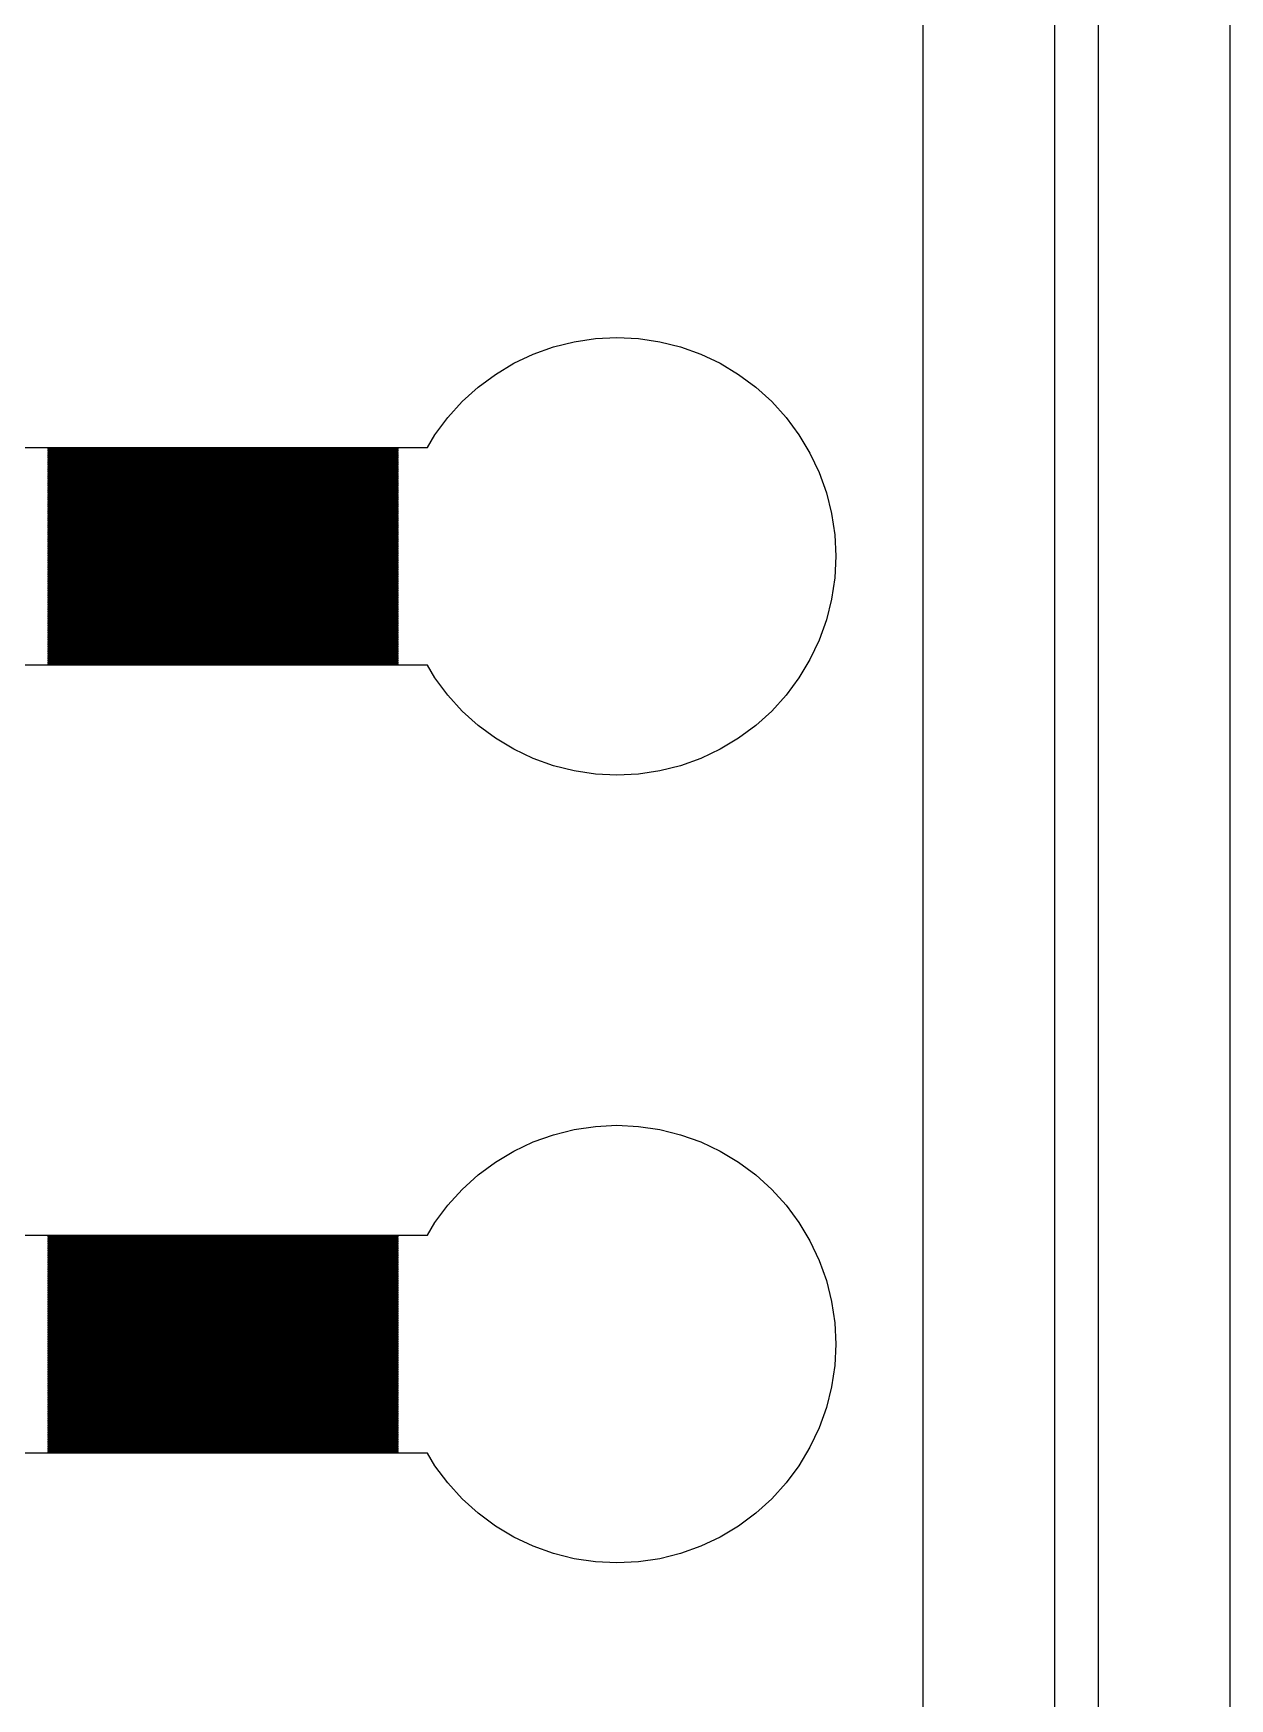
# Model space of a CAD drawing. Extents: x -16 to 132, y -40 to 113.
# Drawn here: x 99.02 to 113, y 37.27 to 56.73 of the extents above; entities that cross this region are included whole.
import ezdxf

# ---------------------------------------------------------------- set-up
doc = ezdxf.new("R2010")
doc.units = 0

msp = doc.modelspace()

# ---------------------------------------------------------------- linework, layer by layer
for p, q in [((112.997, 76.1837), (112.997, -2.55649)), ((111.463, -1.0226), (111.463, 74.6498)), ((110.952, 74.1385), (110.952, -0.51129)), ((109.418, 1.0226), (109.418, 72.6046)), ((105.097, 53.0651), (105.34, 53.1261)), ((105.34, 53.1261), (105.589, 53.1629)), ((105.589, 53.1629), (105.839, 53.1752)), ((105.839, 53.1752), (106.09, 53.1629)), ((106.09, 53.1629), (106.338, 53.1261)), ((106.338, 53.1261), (106.581, 53.0651)), ((104.634, 52.8733), (104.861, 52.9806)), ((104.861, 52.9806), (105.097, 53.0651)), ((106.581, 53.0651), (106.817, 52.9806)), ((106.817, 52.9806), (107.044, 52.8733)), ((104.217, 52.5949), (104.419, 52.7443)), ((104.419, 52.7443), (104.634, 52.8733)), ((107.044, 52.8733), (107.259, 52.7443)), ((107.259, 52.7443), (107.461, 52.5949)), ((104.031, 52.4264), (104.217, 52.5949)), ((107.461, 52.5949), (107.647, 52.4264)), ((103.863, 52.2405), (104.031, 52.4264)), ((107.647, 52.4264), (107.815, 52.2405)), ((103.713, 52.039), (103.863, 52.2405)), ((107.815, 52.2405), (107.965, 52.039)), ((103.625, 51.8918), (103.713, 52.039)), ((107.965, 52.039), (108.094, 51.8238)), ((98.8495, 51.8918), (103.625, 51.8918)), ((103.283, 51.8816), (99.1922, 51.8816)), ((99.1922, 51.8816), (99.1922, 51.8714)), ((99.1922, 51.8714), (103.283, 51.8714)), ((103.283, 51.8611), (99.1922, 51.8611)), ((99.1922, 51.8611), (99.1922, 51.8509)), ((99.1922, 51.8509), (103.283, 51.8509)), ((103.283, 51.8407), (99.1922, 51.8407)), ((99.1922, 51.8407), (99.1922, 51.8305)), ((99.1922, 51.8305), (103.283, 51.8305)), ((103.283, 51.8202), (99.1922, 51.8202)), ((99.1922, 51.8202), (99.1922, 51.81)), ((99.1922, 51.81), (103.283, 51.81)), ((103.283, 51.7998), (99.1922, 51.7998)), ((99.1922, 51.7998), (99.1922, 51.7896)), ((99.1922, 51.7896), (103.283, 51.7896)), ((103.283, 51.7793), (99.1922, 51.7793)), ((99.1922, 51.7793), (99.1922, 51.7691)), ((99.1922, 51.7691), (103.283, 51.7691)), ((103.283, 51.7589), (99.1922, 51.7589)), ((99.1922, 51.7589), (99.1922, 51.7487)), ((103.283, 51.8714), (103.283, 51.8816)), ((103.283, 51.8509), (103.283, 51.8611)), ((103.283, 51.8305), (103.283, 51.8407)), ((103.283, 51.81), (103.283, 51.8202)), ((103.283, 51.7896), (103.283, 51.7998)), ((103.283, 51.7691), (103.283, 51.7793)), ((103.283, 51.7487), (103.283, 51.7589)), ((108.094, 51.8238), (108.201, 51.597)), ((99.1922, 51.7487), (103.283, 51.7487)), ((103.283, 51.7384), (99.1922, 51.7384)), ((99.1922, 51.7384), (99.1922, 51.7282)), ((99.1922, 51.7282), (103.283, 51.7282)), ((103.283, 51.718), (99.1922, 51.718)), ((99.1922, 51.718), (99.1922, 51.7077)), ((99.1922, 51.7077), (103.283, 51.7077)), ((103.283, 51.6975), (99.1922, 51.6975)), ((99.1922, 51.6975), (99.1922, 51.6873)), ((99.1922, 51.6873), (103.283, 51.6873)), ((103.283, 51.6771), (99.1922, 51.6771)), ((99.1922, 51.6771), (99.1922, 51.6669)), ((99.1922, 51.6669), (103.283, 51.6669)), ((103.283, 51.6566), (99.1922, 51.6566)), ((99.1922, 51.6566), (99.1922, 51.6464)), ((99.1922, 51.6464), (103.283, 51.6464)), ((103.283, 51.6362), (99.1922, 51.6362)), ((99.1922, 51.6362), (99.1922, 51.6259)), ((99.1922, 51.6259), (103.283, 51.6259)), ((103.283, 51.6157), (99.1922, 51.6157)), ((99.1922, 51.6157), (99.1922, 51.6055)), ((99.1922, 51.6055), (103.283, 51.6055)), ((103.283, 51.5953), (99.1922, 51.5953)), ((99.1922, 51.5953), (99.1922, 51.585)), ((99.1922, 51.585), (103.283, 51.585)), ((103.283, 51.5748), (99.1922, 51.5748)), ((99.1922, 51.5748), (99.1922, 51.5646)), ((99.1922, 51.5646), (103.283, 51.5646)), ((103.283, 51.7282), (103.283, 51.7384)), ((103.283, 51.7077), (103.283, 51.718)), ((103.283, 51.6873), (103.283, 51.6975)), ((103.283, 51.6669), (103.283, 51.6771)), ((103.283, 51.6464), (103.283, 51.6566)), ((103.283, 51.6259), (103.283, 51.6362)), ((103.283, 51.6055), (103.283, 51.6157)), ((103.283, 51.585), (103.283, 51.5953)), ((103.283, 51.5646), (103.283, 51.5748)), ((108.201, 51.597), (108.286, 51.3608)), ((103.283, 51.5544), (99.1922, 51.5544)), ((99.1922, 51.5544), (99.1922, 51.5441)), ((99.1922, 51.5441), (103.283, 51.5441)), ((103.283, 51.5339), (99.1922, 51.5339)), ((99.1922, 51.5339), (99.1922, 51.5237)), ((99.1922, 51.5237), (103.283, 51.5237)), ((103.283, 51.5135), (99.1922, 51.5135)), ((99.1922, 51.5135), (99.1922, 51.5032)), ((99.1922, 51.5032), (103.283, 51.5032)), ((103.283, 51.493), (99.1922, 51.493)), ((99.1922, 51.493), (99.1922, 51.4828)), ((99.1922, 51.4828), (103.283, 51.4828)), ((103.283, 51.4725), (99.1922, 51.4725)), ((99.1922, 51.4725), (99.1922, 51.4623)), ((99.1922, 51.4623), (103.283, 51.4623)), ((103.283, 51.4521), (99.1922, 51.4521)), ((99.1922, 51.4521), (99.1922, 51.4419)), ((99.1922, 51.4419), (103.283, 51.4419)), ((103.283, 51.4317), (99.1922, 51.4317)), ((99.1922, 51.4317), (99.1922, 51.4214)), ((99.1922, 51.4214), (103.283, 51.4214)), ((103.283, 51.4112), (99.1922, 51.4112)), ((99.1922, 51.4112), (99.1922, 51.401)), ((99.1922, 51.401), (103.283, 51.401)), ((103.283, 51.3907), (99.1922, 51.3907)), ((99.1922, 51.3907), (99.1922, 51.3805)), ((99.1922, 51.3805), (103.283, 51.3805)), ((103.283, 51.3703), (99.1922, 51.3703)), ((99.1922, 51.3703), (99.1922, 51.3601)), ((103.283, 51.5441), (103.283, 51.5544)), ((103.283, 51.5237), (103.283, 51.5339)), ((103.283, 51.5032), (103.283, 51.5135)), ((103.283, 51.4828), (103.283, 51.493)), ((103.283, 51.4623), (103.283, 51.4725)), ((103.283, 51.4419), (103.283, 51.4521)), ((103.283, 51.4214), (103.283, 51.4317)), ((103.283, 51.401), (103.283, 51.4112)), ((103.283, 51.3805), (103.283, 51.3907)), ((103.283, 51.3601), (103.283, 51.3703)), ((99.1922, 51.3601), (103.283, 51.3601)), ((103.283, 51.3499), (99.1922, 51.3499)), ((99.1922, 51.3499), (99.1922, 51.3396)), ((99.1922, 51.3396), (103.283, 51.3396)), ((103.283, 51.3294), (99.1922, 51.3294)), ((99.1922, 51.3294), (99.1922, 51.3192)), ((99.1922, 51.3192), (103.283, 51.3192)), ((103.283, 51.3089), (99.1922, 51.3089)), ((99.1922, 51.3089), (99.1922, 51.2987)), ((99.1922, 51.2987), (103.283, 51.2987)), ((103.283, 51.2885), (99.1922, 51.2885)), ((99.1922, 51.2885), (99.1922, 51.2783)), ((99.1922, 51.2783), (103.283, 51.2783)), ((103.283, 51.268), (99.1922, 51.268)), ((99.1922, 51.268), (99.1922, 51.2578)), ((99.1922, 51.2578), (103.283, 51.2578)), ((103.283, 51.2476), (99.1922, 51.2476)), ((99.1922, 51.2476), (99.1922, 51.2374)), ((99.1922, 51.2374), (103.283, 51.2374)), ((103.283, 51.2271), (99.1922, 51.2271)), ((99.1922, 51.2271), (99.1922, 51.2169)), ((99.1922, 51.2169), (103.283, 51.2169)), ((103.283, 51.2067), (99.1922, 51.2067)), ((99.1922, 51.2067), (99.1922, 51.1964)), ((99.1922, 51.1964), (103.283, 51.1964)), ((103.283, 51.1862), (99.1922, 51.1862)), ((99.1922, 51.1862), (99.1922, 51.176)), ((99.1922, 51.176), (103.283, 51.176)), ((103.283, 51.3396), (103.283, 51.3499)), ((103.283, 51.3192), (103.283, 51.3294)), ((103.283, 51.2987), (103.283, 51.3089)), ((103.283, 51.2783), (103.283, 51.2885)), ((103.283, 51.2578), (103.283, 51.268)), ((103.283, 51.2374), (103.283, 51.2476)), ((103.283, 51.2169), (103.283, 51.2271)), ((103.283, 51.1964), (103.283, 51.2067)), ((103.283, 51.176), (103.283, 51.1862)), ((108.286, 51.3608), (108.346, 51.1174)), ((103.283, 51.1658), (99.1922, 51.1658)), ((99.1922, 51.1658), (99.1922, 51.1555)), ((99.1922, 51.1555), (103.283, 51.1555)), ((103.283, 51.1453), (99.1922, 51.1453)), ((99.1922, 51.1453), (99.1922, 51.1351)), ((99.1922, 51.1351), (103.283, 51.1351)), ((103.283, 51.1249), (99.1922, 51.1249)), ((99.1922, 51.1249), (99.1922, 51.1146)), ((99.1922, 51.1146), (103.283, 51.1146)), ((103.283, 51.1044), (99.1922, 51.1044)), ((99.1922, 51.1044), (99.1922, 51.0942)), ((99.1922, 51.0942), (103.283, 51.0942)), ((103.283, 51.084), (99.1922, 51.084)), ((99.1922, 51.084), (99.1922, 51.0737)), ((99.1922, 51.0737), (103.283, 51.0737)), ((103.283, 51.0635), (99.1922, 51.0635)), ((99.1922, 51.0635), (99.1922, 51.0533)), ((99.1922, 51.0533), (103.283, 51.0533)), ((103.283, 51.0431), (99.1922, 51.0431)), ((99.1922, 51.0431), (99.1922, 51.0328)), ((99.1922, 51.0328), (103.283, 51.0328)), ((103.283, 51.0226), (99.1922, 51.0226)), ((99.1922, 51.0226), (99.1922, 51.0124)), ((99.1922, 51.0124), (103.283, 51.0124)), ((103.283, 51.0022), (99.1922, 51.0022)), ((99.1922, 51.0022), (99.1922, 50.9919)), ((99.1922, 50.9919), (103.283, 50.9919)), ((103.283, 50.9817), (99.1922, 50.9817)), ((99.1922, 50.9817), (99.1922, 50.9715)), ((103.283, 51.1555), (103.283, 51.1658)), ((103.283, 51.1351), (103.283, 51.1453)), ((103.283, 51.1146), (103.283, 51.1249)), ((103.283, 51.0942), (103.283, 51.1044)), ((103.283, 51.0737), (103.283, 51.084)), ((103.283, 51.0533), (103.283, 51.0635)), ((103.283, 51.0328), (103.283, 51.0431)), ((103.283, 51.0124), (103.283, 51.0226)), ((103.283, 50.9919), (103.283, 51.0022)), ((103.283, 50.9715), (103.283, 50.9817)), ((108.346, 51.1174), (108.383, 50.8693)), ((99.1922, 50.9715), (103.283, 50.9715)), ((103.283, 50.9613), (99.1922, 50.9613)), ((99.1922, 50.9613), (99.1922, 50.951)), ((99.1922, 50.951), (103.283, 50.951)), ((103.283, 50.9408), (99.1922, 50.9408)), ((99.1922, 50.9408), (99.1922, 50.9306)), ((99.1922, 50.9306), (103.283, 50.9306)), ((103.283, 50.9204), (99.1922, 50.9204)), ((99.1922, 50.9204), (99.1922, 50.9101)), ((99.1922, 50.9101), (103.283, 50.9101)), ((103.283, 50.8999), (99.1922, 50.8999)), ((99.1922, 50.8999), (99.1922, 50.8897)), ((99.1922, 50.8897), (103.283, 50.8897)), ((103.283, 50.8794), (99.1922, 50.8794)), ((99.1922, 50.8794), (99.1922, 50.8692)), ((99.1922, 50.8692), (103.283, 50.8692)), ((103.283, 50.859), (99.1922, 50.859)), ((99.1922, 50.859), (99.1922, 50.8488)), ((99.1922, 50.8488), (103.283, 50.8488)), ((103.283, 50.8385), (99.1922, 50.8385)), ((99.1922, 50.8385), (99.1922, 50.8283)), ((99.1922, 50.8283), (103.283, 50.8283)), ((103.283, 50.8181), (99.1922, 50.8181)), ((99.1922, 50.8181), (99.1922, 50.8079)), ((99.1922, 50.8079), (103.283, 50.8079)), ((103.283, 50.7976), (99.1922, 50.7976)), ((99.1922, 50.7976), (99.1922, 50.7874)), ((99.1922, 50.7874), (103.283, 50.7874)), ((103.283, 50.951), (103.283, 50.9613)), ((103.283, 50.9306), (103.283, 50.9408)), ((103.283, 50.9101), (103.283, 50.9204)), ((103.283, 50.8897), (103.283, 50.8999)), ((103.283, 50.8692), (103.283, 50.8794)), ((103.283, 50.8488), (103.283, 50.859)), ((103.283, 50.8283), (103.283, 50.8385)), ((103.283, 50.8079), (103.283, 50.8181)), ((103.283, 50.7874), (103.283, 50.7976)), ((108.383, 50.8693), (108.396, 50.6187)), ((103.283, 50.7772), (99.1922, 50.7772)), ((99.1922, 50.7772), (99.1922, 50.767)), ((99.1922, 50.767), (103.283, 50.767)), ((103.283, 50.7567), (99.1922, 50.7567)), ((99.1922, 50.7567), (99.1922, 50.7465)), ((99.1922, 50.7465), (103.283, 50.7465)), ((103.283, 50.7363), (99.1922, 50.7363)), ((99.1922, 50.7363), (99.1922, 50.7261)), ((99.1922, 50.7261), (103.283, 50.7261)), ((103.283, 50.7158), (99.1922, 50.7158)), ((99.1922, 50.7158), (99.1922, 50.7056)), ((99.1922, 50.7056), (103.283, 50.7056)), ((103.283, 50.6954), (99.1922, 50.6954)), ((99.1922, 50.6954), (99.1922, 50.6852)), ((99.1922, 50.6852), (103.283, 50.6852)), ((103.283, 50.6749), (99.1922, 50.6749)), ((99.1922, 50.6749), (99.1922, 50.6647)), ((99.1922, 50.6647), (103.283, 50.6647)), ((103.283, 50.6545), (99.1922, 50.6545)), ((99.1922, 50.6545), (99.1922, 50.6443)), ((99.1922, 50.6443), (103.283, 50.6443)), ((103.283, 50.634), (99.1922, 50.634)), ((99.1922, 50.634), (99.1922, 50.6238)), ((99.1922, 50.6238), (103.283, 50.6238)), ((103.283, 50.6136), (99.1922, 50.6136)), ((99.1922, 50.6136), (99.1922, 50.6033)), ((99.1922, 50.6033), (103.283, 50.6033)), ((103.283, 50.5931), (99.1922, 50.5931)), ((99.1922, 50.5931), (99.1922, 50.5829)), ((103.283, 50.767), (103.283, 50.7772)), ((103.283, 50.7465), (103.283, 50.7567)), ((103.283, 50.7261), (103.283, 50.7363)), ((103.283, 50.7056), (103.283, 50.7158)), ((103.283, 50.6852), (103.283, 50.6954)), ((103.283, 50.6647), (103.283, 50.6749)), ((103.283, 50.6443), (103.283, 50.6545)), ((103.283, 50.6238), (103.283, 50.634)), ((103.283, 50.6033), (103.283, 50.6136)), ((103.283, 50.5829), (103.283, 50.5931)), ((108.396, 50.6187), (108.383, 50.3681)), ((99.1922, 50.5829), (103.283, 50.5829)), ((103.283, 50.5727), (99.1922, 50.5727)), ((99.1922, 50.5727), (99.1922, 50.5625)), ((99.1922, 50.5625), (103.283, 50.5625)), ((103.283, 50.5522), (99.1922, 50.5522)), ((99.1922, 50.5522), (99.1922, 50.542)), ((99.1922, 50.542), (103.283, 50.542)), ((103.283, 50.5318), (99.1922, 50.5318)), ((99.1922, 50.5318), (99.1922, 50.5216)), ((99.1922, 50.5216), (103.283, 50.5216)), ((103.283, 50.5113), (99.1922, 50.5113)), ((99.1922, 50.5113), (99.1922, 50.5011)), ((99.1922, 50.5011), (103.283, 50.5011)), ((103.283, 50.4909), (99.1922, 50.4909)), ((99.1922, 50.4909), (99.1922, 50.4807)), ((99.1922, 50.4807), (103.283, 50.4807)), ((103.283, 50.4704), (99.1922, 50.4704)), ((99.1922, 50.4704), (99.1922, 50.4602)), ((99.1922, 50.4602), (103.283, 50.4602)), ((103.283, 50.45), (99.1922, 50.45)), ((99.1922, 50.45), (99.1922, 50.4397)), ((99.1922, 50.4397), (103.283, 50.4397)), ((103.283, 50.4295), (99.1922, 50.4295)), ((99.1922, 50.4295), (99.1922, 50.4193)), ((99.1922, 50.4193), (103.283, 50.4193)), ((103.283, 50.4091), (99.1922, 50.4091)), ((99.1922, 50.4091), (99.1922, 50.3988)), ((99.1922, 50.3988), (103.283, 50.3988)), ((103.283, 50.5625), (103.283, 50.5727)), ((103.283, 50.542), (103.283, 50.5522)), ((103.283, 50.5216), (103.283, 50.5318)), ((103.283, 50.5011), (103.283, 50.5113)), ((103.283, 50.4807), (103.283, 50.4909)), ((103.283, 50.4602), (103.283, 50.4704)), ((103.283, 50.4397), (103.283, 50.45)), ((103.283, 50.4193), (103.283, 50.4295)), ((103.283, 50.3988), (103.283, 50.4091)), ((103.283, 50.3886), (99.1922, 50.3886)), ((99.1922, 50.3886), (99.1922, 50.3784)), ((99.1922, 50.3784), (103.283, 50.3784)), ((103.283, 50.3682), (99.1922, 50.3682)), ((99.1922, 50.3682), (99.1922, 50.3579)), ((99.1922, 50.3579), (103.283, 50.3579)), ((103.283, 50.3477), (99.1922, 50.3477)), ((99.1922, 50.3477), (99.1922, 50.3375)), ((99.1922, 50.3375), (103.283, 50.3375)), ((103.283, 50.3273), (99.1922, 50.3273)), ((99.1922, 50.3273), (99.1922, 50.317)), ((99.1922, 50.317), (103.283, 50.317)), ((103.283, 50.3068), (99.1922, 50.3068)), ((99.1922, 50.3068), (99.1922, 50.2966)), ((99.1922, 50.2966), (103.283, 50.2966)), ((103.283, 50.2863), (99.1922, 50.2863)), ((99.1922, 50.2863), (99.1922, 50.2761)), ((99.1922, 50.2761), (103.283, 50.2761)), ((103.283, 50.2659), (99.1922, 50.2659)), ((99.1922, 50.2659), (99.1922, 50.2557)), ((99.1922, 50.2557), (103.283, 50.2557)), ((103.283, 50.2455), (99.1922, 50.2455)), ((99.1922, 50.2455), (99.1922, 50.2352)), ((99.1922, 50.2352), (103.283, 50.2352)), ((103.283, 50.225), (99.1922, 50.225)), ((99.1922, 50.225), (99.1922, 50.2148)), ((99.1922, 50.2148), (103.283, 50.2148)), ((103.283, 50.2045), (99.1922, 50.2045)), ((99.1922, 50.2045), (99.1922, 50.1943)), ((103.283, 50.3784), (103.283, 50.3886)), ((103.283, 50.3579), (103.283, 50.3682)), ((103.283, 50.3375), (103.283, 50.3477)), ((103.283, 50.317), (103.283, 50.3273)), ((103.283, 50.2966), (103.283, 50.3068)), ((103.283, 50.2761), (103.283, 50.2863)), ((103.283, 50.2557), (103.283, 50.2659)), ((103.283, 50.2352), (103.283, 50.2455)), ((103.283, 50.2148), (103.283, 50.225)), ((103.283, 50.1943), (103.283, 50.2045)), ((108.383, 50.3681), (108.346, 50.1199)), ((99.1922, 50.1943), (103.283, 50.1943)), ((103.283, 50.1841), (99.1922, 50.1841)), ((99.1922, 50.1841), (99.1922, 50.1739)), ((99.1922, 50.1739), (103.283, 50.1739)), ((103.283, 50.1637), (99.1922, 50.1637)), ((99.1922, 50.1637), (99.1922, 50.1534)), ((99.1922, 50.1534), (103.283, 50.1534)), ((103.283, 50.1432), (99.1922, 50.1432)), ((99.1922, 50.1432), (99.1922, 50.133)), ((99.1922, 50.133), (103.283, 50.133)), ((103.283, 50.1227), (99.1922, 50.1227)), ((99.1922, 50.1227), (99.1922, 50.1125)), ((99.1922, 50.1125), (103.283, 50.1125)), ((103.283, 50.1023), (99.1922, 50.1023)), ((99.1922, 50.1023), (99.1922, 50.0921)), ((99.1922, 50.0921), (103.283, 50.0921)), ((103.283, 50.0818), (99.1922, 50.0818)), ((99.1922, 50.0818), (99.1922, 50.0716)), ((99.1922, 50.0716), (103.283, 50.0716)), ((103.283, 50.0614), (99.1922, 50.0614)), ((99.1922, 50.0614), (99.1922, 50.0512)), ((99.1922, 50.0512), (103.283, 50.0512)), ((103.283, 50.0409), (99.1922, 50.0409)), ((99.1922, 50.0409), (99.1922, 50.0307)), ((99.1922, 50.0307), (103.283, 50.0307)), ((103.283, 50.0205), (99.1922, 50.0205)), ((99.1922, 50.0205), (99.1922, 50.0103)), ((99.1922, 50.0103), (103.283, 50.0103)), ((103.283, 50), (99.1922, 50)), ((99.1922, 50), (99.1922, 49.9898)), ((103.283, 50.1739), (103.283, 50.1841)), ((103.283, 50.1534), (103.283, 50.1637)), ((103.283, 50.133), (103.283, 50.1432)), ((103.283, 50.1125), (103.283, 50.1227)), ((103.283, 50.0921), (103.283, 50.1023)), ((103.283, 50.0716), (103.283, 50.0818)), ((103.283, 50.0512), (103.283, 50.0614)), ((103.283, 50.0307), (103.283, 50.0409)), ((103.283, 50.0103), (103.283, 50.0205)), ((103.283, 49.9898), (103.283, 50)), ((108.346, 50.1199), (108.286, 49.8766)), ((99.1922, 49.9898), (103.283, 49.9898)), ((103.283, 49.9796), (99.1922, 49.9796)), ((99.1922, 49.9796), (99.1922, 49.9693)), ((99.1922, 49.9693), (103.283, 49.9693)), ((103.283, 49.9591), (99.1922, 49.9591)), ((99.1922, 49.9591), (99.1922, 49.9489)), ((99.1922, 49.9489), (103.283, 49.9489)), ((103.283, 49.9387), (99.1922, 49.9387)), ((99.1922, 49.9387), (99.1922, 49.9285)), ((99.1922, 49.9285), (103.283, 49.9285)), ((103.283, 49.9182), (99.1922, 49.9182)), ((99.1922, 49.9182), (99.1922, 49.908)), ((99.1922, 49.908), (103.283, 49.908)), ((103.283, 49.8978), (99.1922, 49.8978)), ((99.1922, 49.8978), (99.1922, 49.8875)), ((99.1922, 49.8875), (103.283, 49.8875)), ((103.283, 49.8773), (99.1922, 49.8773)), ((99.1922, 49.8773), (99.1922, 49.8671)), ((99.1922, 49.8671), (103.283, 49.8671)), ((103.283, 49.8569), (99.1922, 49.8569)), ((99.1922, 49.8569), (99.1922, 49.8466)), ((99.1922, 49.8466), (103.283, 49.8466)), ((103.283, 49.8364), (99.1922, 49.8364)), ((99.1922, 49.8364), (99.1922, 49.8262)), ((99.1922, 49.8262), (103.283, 49.8262)), ((103.283, 49.816), (99.1922, 49.816)), ((99.1922, 49.816), (99.1922, 49.8057)), ((99.1922, 49.8057), (103.283, 49.8057)), ((103.283, 49.9693), (103.283, 49.9796)), ((103.283, 49.9489), (103.283, 49.9591)), ((103.283, 49.9285), (103.283, 49.9387)), ((103.283, 49.908), (103.283, 49.9182)), ((103.283, 49.8875), (103.283, 49.8978)), ((103.283, 49.8671), (103.283, 49.8773)), ((103.283, 49.8466), (103.283, 49.8569)), ((103.283, 49.8262), (103.283, 49.8364)), ((103.283, 49.8057), (103.283, 49.816)), ((108.286, 49.8766), (108.201, 49.6404)), ((103.283, 49.7955), (99.1922, 49.7955)), ((99.1922, 49.7955), (99.1922, 49.7853)), ((99.1922, 49.7853), (103.283, 49.7853)), ((103.283, 49.7751), (99.1922, 49.7751)), ((99.1922, 49.7751), (99.1922, 49.7648)), ((99.1922, 49.7648), (103.283, 49.7648)), ((103.283, 49.7546), (99.1922, 49.7546)), ((99.1922, 49.7546), (99.1922, 49.7444)), ((99.1922, 49.7444), (103.283, 49.7444)), ((103.283, 49.7341), (99.1922, 49.7341)), ((99.1922, 49.7341), (99.1922, 49.7239)), ((99.1922, 49.7239), (103.283, 49.7239)), ((103.283, 49.7137), (99.1922, 49.7137)), ((99.1922, 49.7137), (99.1922, 49.7035)), ((99.1922, 49.7035), (103.283, 49.7035)), ((103.283, 49.6932), (99.1922, 49.6932)), ((99.1922, 49.6932), (99.1922, 49.683)), ((99.1922, 49.683), (103.283, 49.683)), ((103.283, 49.6728), (99.1922, 49.6728)), ((99.1922, 49.6728), (99.1922, 49.6626)), ((99.1922, 49.6626), (103.283, 49.6626)), ((103.283, 49.6523), (99.1922, 49.6523)), ((99.1922, 49.6523), (99.1922, 49.6421)), ((99.1922, 49.6421), (103.283, 49.6421)), ((103.283, 49.6319), (99.1922, 49.6319)), ((99.1922, 49.6319), (99.1922, 49.6217)), ((99.1922, 49.6217), (103.283, 49.6217)), ((103.283, 49.6115), (99.1922, 49.6115)), ((99.1922, 49.6115), (99.1922, 49.6012)), ((103.283, 49.7853), (103.283, 49.7955)), ((103.283, 49.7648), (103.283, 49.7751)), ((103.283, 49.7444), (103.283, 49.7546)), ((103.283, 49.7239), (103.283, 49.7341)), ((103.283, 49.7035), (103.283, 49.7137)), ((103.283, 49.683), (103.283, 49.6932)), ((103.283, 49.6626), (103.283, 49.6728)), ((103.283, 49.6421), (103.283, 49.6523)), ((103.283, 49.6217), (103.283, 49.6319)), ((103.283, 49.6012), (103.283, 49.6115)), ((108.201, 49.6404), (108.094, 49.4136)), ((99.1922, 49.6012), (103.283, 49.6012)), ((103.283, 49.591), (99.1922, 49.591)), ((99.1922, 49.591), (99.1922, 49.5807)), ((99.1922, 49.5807), (103.283, 49.5807)), ((103.283, 49.5705), (99.1922, 49.5705)), ((99.1922, 49.5705), (99.1922, 49.5603)), ((99.1922, 49.5603), (103.283, 49.5603)), ((103.283, 49.5501), (99.1922, 49.5501)), ((99.1922, 49.5501), (99.1922, 49.5399)), ((99.1922, 49.5399), (103.283, 49.5399)), ((103.283, 49.5296), (99.1922, 49.5296)), ((99.1922, 49.5296), (99.1922, 49.5194)), ((99.1922, 49.5194), (103.283, 49.5194)), ((103.283, 49.5092), (99.1922, 49.5092)), ((99.1922, 49.5092), (99.1922, 49.499)), ((99.1922, 49.499), (103.283, 49.499)), ((103.283, 49.4887), (99.1922, 49.4887)), ((99.1922, 49.4887), (99.1922, 49.4785)), ((99.1922, 49.4785), (103.283, 49.4785)), ((103.283, 49.4683), (99.1922, 49.4683)), ((99.1922, 49.4683), (99.1922, 49.4581)), ((99.1922, 49.4581), (103.283, 49.4581)), ((103.283, 49.4478), (99.1922, 49.4478)), ((99.1922, 49.4478), (99.1922, 49.4376)), ((99.1922, 49.4376), (103.283, 49.4376)), ((103.283, 49.4274), (99.1922, 49.4274)), ((99.1922, 49.4274), (99.1922, 49.4171)), ((99.1922, 49.4171), (103.283, 49.4171)), ((103.283, 49.5807), (103.283, 49.591)), ((103.283, 49.5603), (103.283, 49.5705)), ((103.283, 49.5399), (103.283, 49.5501)), ((103.283, 49.5194), (103.283, 49.5296)), ((103.283, 49.499), (103.283, 49.5092)), ((103.283, 49.4785), (103.283, 49.4887)), ((103.283, 49.4581), (103.283, 49.4683)), ((103.283, 49.4376), (103.283, 49.4478)), ((103.283, 49.4171), (103.283, 49.4274)), ((103.625, 49.3456), (98.8495, 49.3456)), ((103.283, 49.4069), (99.1922, 49.4069)), ((99.1922, 49.4069), (99.1922, 49.3967)), ((99.1922, 49.3967), (103.283, 49.3967)), ((103.283, 49.3865), (99.1922, 49.3865)), ((99.1922, 49.3865), (99.1922, 49.3762)), ((99.1922, 49.3762), (103.283, 49.3762)), ((103.283, 49.366), (99.1922, 49.366)), ((99.1922, 49.366), (99.1922, 49.3558)), ((99.1922, 49.3558), (103.283, 49.3558)), ((103.283, 49.3967), (103.283, 49.4069)), ((103.283, 49.3762), (103.283, 49.3865)), ((103.283, 49.3558), (103.283, 49.366)), ((103.713, 49.1984), (103.625, 49.3456)), ((108.094, 49.4136), (107.965, 49.1984)), ((103.863, 48.9969), (103.713, 49.1984)), ((107.965, 49.1984), (107.815, 48.9969)), ((104.031, 48.811), (103.863, 48.9969)), ((107.815, 48.9969), (107.647, 48.811)), ((104.217, 48.6425), (104.031, 48.811)), ((104.419, 48.4931), (104.217, 48.6425)), ((107.461, 48.6425), (107.259, 48.4931)), ((107.647, 48.811), (107.461, 48.6425)), ((104.634, 48.3641), (104.419, 48.4931)), ((107.259, 48.4931), (107.044, 48.3641)), ((104.861, 48.2568), (104.634, 48.3641)), ((105.097, 48.1723), (104.861, 48.2568)), ((106.817, 48.2568), (106.581, 48.1723)), ((107.044, 48.3641), (106.817, 48.2568)), ((105.34, 48.1113), (105.097, 48.1723)), ((105.589, 48.0745), (105.34, 48.1113)), ((105.839, 48.0622), (105.589, 48.0745)), ((106.09, 48.0745), (105.839, 48.0622)), ((106.338, 48.1113), (106.09, 48.0745)), ((106.581, 48.1723), (106.338, 48.1113)), ((105.589, 43.9595), (105.839, 43.9718)), ((105.839, 43.9718), (106.09, 43.9595)), ((104.634, 43.6699), (104.861, 43.7772)), ((104.861, 43.7772), (105.097, 43.8617)), ((105.097, 43.8617), (105.34, 43.9227)), ((105.34, 43.9227), (105.589, 43.9595)), ((106.09, 43.9595), (106.338, 43.9227)), ((106.338, 43.9227), (106.581, 43.8617)), ((106.581, 43.8617), (106.817, 43.7772)), ((106.817, 43.7772), (107.044, 43.6699)), ((104.419, 43.5409), (104.634, 43.6699)), ((107.044, 43.6699), (107.259, 43.5409)), ((104.031, 43.223), (104.217, 43.3915)), ((104.217, 43.3915), (104.419, 43.5409)), ((107.259, 43.5409), (107.461, 43.3915)), ((107.461, 43.3915), (107.647, 43.223)), ((103.863, 43.0371), (104.031, 43.223)), ((107.647, 43.223), (107.815, 43.0371)), ((103.713, 42.8356), (103.863, 43.0371)), ((107.815, 43.0371), (107.965, 42.8356)), ((103.625, 42.6884), (103.713, 42.8356)), ((107.965, 42.8356), (108.094, 42.6204)), ((98.8495, 42.6884), (103.625, 42.6884)), ((103.283, 42.6782), (99.1922, 42.6782)), ((99.1922, 42.6782), (99.1922, 42.668)), ((99.1922, 42.668), (103.283, 42.668)), ((103.283, 42.6577), (99.1922, 42.6577)), ((99.1922, 42.6577), (99.1922, 42.6475)), ((99.1922, 42.6475), (103.283, 42.6475)), ((103.283, 42.6373), (99.1922, 42.6373)), ((99.1922, 42.6373), (99.1922, 42.6271)), ((99.1922, 42.6271), (103.283, 42.6271)), ((103.283, 42.6168), (99.1922, 42.6168)), ((99.1922, 42.6168), (99.1922, 42.6066)), ((103.283, 42.668), (103.283, 42.6782)), ((103.283, 42.6475), (103.283, 42.6577)), ((103.283, 42.6271), (103.283, 42.6373)), ((103.283, 42.6066), (103.283, 42.6168)), ((108.094, 42.6204), (108.201, 42.3936)), ((99.1922, 42.6066), (103.283, 42.6066)), ((103.283, 42.5964), (99.1922, 42.5964)), ((99.1922, 42.5964), (99.1922, 42.5862)), ((99.1922, 42.5862), (103.283, 42.5862)), ((103.283, 42.5759), (99.1922, 42.5759)), ((99.1922, 42.5759), (99.1922, 42.5657)), ((99.1922, 42.5657), (103.283, 42.5657)), ((103.283, 42.5555), (99.1922, 42.5555)), ((99.1922, 42.5555), (99.1922, 42.5453)), ((99.1922, 42.5453), (103.283, 42.5453)), ((103.283, 42.535), (99.1922, 42.535)), ((99.1922, 42.535), (99.1922, 42.5248)), ((99.1922, 42.5248), (103.283, 42.5248)), ((103.283, 42.5146), (99.1922, 42.5146)), ((99.1922, 42.5146), (99.1922, 42.5043)), ((99.1922, 42.5043), (103.283, 42.5043)), ((103.283, 42.4941), (99.1922, 42.4941)), ((99.1922, 42.4941), (99.1922, 42.4839)), ((99.1922, 42.4839), (103.283, 42.4839)), ((103.283, 42.4737), (99.1922, 42.4737)), ((99.1922, 42.4737), (99.1922, 42.4635)), ((99.1922, 42.4635), (103.283, 42.4635)), ((103.283, 42.4532), (99.1922, 42.4532)), ((99.1922, 42.4532), (99.1922, 42.443)), ((99.1922, 42.443), (103.283, 42.443)), ((103.283, 42.4328), (99.1922, 42.4328)), ((99.1922, 42.4328), (99.1922, 42.4225)), ((99.1922, 42.4225), (103.283, 42.4225)), ((103.283, 42.5862), (103.283, 42.5964)), ((103.283, 42.5657), (103.283, 42.5759)), ((103.283, 42.5453), (103.283, 42.5555)), ((103.283, 42.5248), (103.283, 42.535)), ((103.283, 42.5043), (103.283, 42.5146)), ((103.283, 42.4839), (103.283, 42.4941)), ((103.283, 42.4635), (103.283, 42.4737)), ((103.283, 42.443), (103.283, 42.4532)), ((103.283, 42.4225), (103.283, 42.4328)), ((103.283, 42.4123), (99.1922, 42.4123)), ((99.1922, 42.4123), (99.1922, 42.4021)), ((99.1922, 42.4021), (103.283, 42.4021)), ((103.283, 42.3919), (99.1922, 42.3919)), ((99.1922, 42.3919), (99.1922, 42.3816)), ((99.1922, 42.3816), (103.283, 42.3816)), ((103.283, 42.3714), (99.1922, 42.3714)), ((99.1922, 42.3714), (99.1922, 42.3612)), ((99.1922, 42.3612), (103.283, 42.3612)), ((103.283, 42.351), (99.1922, 42.351)), ((99.1922, 42.351), (99.1922, 42.3407)), ((99.1922, 42.3407), (103.283, 42.3407)), ((103.283, 42.3305), (99.1922, 42.3305)), ((99.1922, 42.3305), (99.1922, 42.3203)), ((99.1922, 42.3203), (103.283, 42.3203)), ((103.283, 42.3101), (99.1922, 42.3101)), ((99.1922, 42.3101), (99.1922, 42.2998)), ((99.1922, 42.2998), (103.283, 42.2998)), ((103.283, 42.2896), (99.1922, 42.2896)), ((99.1922, 42.2896), (99.1922, 42.2794)), ((99.1922, 42.2794), (103.283, 42.2794)), ((103.283, 42.2691), (99.1922, 42.2691)), ((99.1922, 42.2691), (99.1922, 42.2589)), ((99.1922, 42.2589), (103.283, 42.2589)), ((103.283, 42.2487), (99.1922, 42.2487)), ((99.1922, 42.2487), (99.1922, 42.2385)), ((99.1922, 42.2385), (103.283, 42.2385)), ((103.283, 42.2283), (99.1922, 42.2283)), ((99.1922, 42.2283), (99.1922, 42.218)), ((99.1922, 42.218), (103.283, 42.218)), ((103.283, 42.4021), (103.283, 42.4123)), ((103.283, 42.3816), (103.283, 42.3919)), ((103.283, 42.3612), (103.283, 42.3714)), ((103.283, 42.3407), (103.283, 42.351)), ((103.283, 42.3203), (103.283, 42.3305)), ((103.283, 42.2998), (103.283, 42.3101)), ((103.283, 42.2794), (103.283, 42.2896)), ((103.283, 42.2589), (103.283, 42.2691)), ((103.283, 42.2385), (103.283, 42.2487)), ((103.283, 42.218), (103.283, 42.2283)), ((108.201, 42.3936), (108.286, 42.1574)), ((103.283, 42.2078), (99.1922, 42.2078)), ((99.1922, 42.2078), (99.1922, 42.1976)), ((99.1922, 42.1976), (103.283, 42.1976)), ((103.283, 42.1873), (99.1922, 42.1873)), ((99.1922, 42.1873), (99.1922, 42.1771)), ((99.1922, 42.1771), (103.283, 42.1771)), ((103.283, 42.1669), (99.1922, 42.1669)), ((99.1922, 42.1669), (99.1922, 42.1567)), ((99.1922, 42.1567), (103.283, 42.1567)), ((103.283, 42.1465), (99.1922, 42.1465)), ((99.1922, 42.1465), (99.1922, 42.1362)), ((99.1922, 42.1362), (103.283, 42.1362)), ((103.283, 42.126), (99.1922, 42.126)), ((99.1922, 42.126), (99.1922, 42.1158)), ((99.1922, 42.1158), (103.283, 42.1158)), ((103.283, 42.1055), (99.1922, 42.1055)), ((99.1922, 42.1055), (99.1922, 42.0953)), ((99.1922, 42.0953), (103.283, 42.0953)), ((103.283, 42.0851), (99.1922, 42.0851)), ((99.1922, 42.0851), (99.1922, 42.0749)), ((99.1922, 42.0749), (103.283, 42.0749)), ((103.283, 42.0646), (99.1922, 42.0646)), ((99.1922, 42.0646), (99.1922, 42.0544)), ((99.1922, 42.0544), (103.283, 42.0544)), ((103.283, 42.0442), (99.1922, 42.0442)), ((99.1922, 42.0442), (99.1922, 42.034)), ((99.1922, 42.034), (103.283, 42.034)), ((103.283, 42.0237), (99.1922, 42.0237)), ((99.1922, 42.0237), (99.1922, 42.0135)), ((103.283, 42.1976), (103.283, 42.2078)), ((103.283, 42.1771), (103.283, 42.1873)), ((103.283, 42.1567), (103.283, 42.1669)), ((103.283, 42.1362), (103.283, 42.1465)), ((103.283, 42.1158), (103.283, 42.126)), ((103.283, 42.0953), (103.283, 42.1055)), ((103.283, 42.0749), (103.283, 42.0851)), ((103.283, 42.0544), (103.283, 42.0646)), ((103.283, 42.034), (103.283, 42.0442)), ((103.283, 42.0135), (103.283, 42.0237)), ((108.286, 42.1574), (108.346, 41.914)), ((99.1922, 42.0135), (103.283, 42.0135)), ((103.283, 42.0033), (99.1922, 42.0033)), ((99.1922, 42.0033), (99.1922, 41.993)), ((99.1922, 41.993), (103.283, 41.993)), ((103.283, 41.9828), (99.1922, 41.9828)), ((99.1922, 41.9828), (99.1922, 41.9726)), ((99.1922, 41.9726), (103.283, 41.9726)), ((103.283, 41.9624), (99.1922, 41.9624)), ((99.1922, 41.9624), (99.1922, 41.9521)), ((99.1922, 41.9521), (103.283, 41.9521)), ((103.283, 41.9419), (99.1922, 41.9419)), ((99.1922, 41.9419), (99.1922, 41.9317)), ((99.1922, 41.9317), (103.283, 41.9317)), ((103.283, 41.9215), (99.1922, 41.9215)), ((99.1922, 41.9215), (99.1922, 41.9112)), ((99.1922, 41.9112), (103.283, 41.9112)), ((103.283, 41.901), (99.1922, 41.901)), ((99.1922, 41.901), (99.1922, 41.8908)), ((99.1922, 41.8908), (103.283, 41.8908)), ((103.283, 41.8806), (99.1922, 41.8806)), ((99.1922, 41.8806), (99.1922, 41.8703)), ((99.1922, 41.8703), (103.283, 41.8703)), ((103.283, 41.8601), (99.1922, 41.8601)), ((99.1922, 41.8601), (99.1922, 41.8499)), ((99.1922, 41.8499), (103.283, 41.8499)), ((103.283, 41.8397), (99.1922, 41.8397)), ((99.1922, 41.8397), (99.1922, 41.8294)), ((99.1922, 41.8294), (103.283, 41.8294)), ((103.283, 41.993), (103.283, 42.0033)), ((103.283, 41.9726), (103.283, 41.9828)), ((103.283, 41.9521), (103.283, 41.9624)), ((103.283, 41.9317), (103.283, 41.9419)), ((103.283, 41.9112), (103.283, 41.9215)), ((103.283, 41.8908), (103.283, 41.901)), ((103.283, 41.8703), (103.283, 41.8806)), ((103.283, 41.8499), (103.283, 41.8601)), ((103.283, 41.8294), (103.283, 41.8397)), ((108.346, 41.914), (108.383, 41.6659)), ((103.283, 41.8192), (99.1922, 41.8192)), ((99.1922, 41.8192), (99.1922, 41.809)), ((99.1922, 41.809), (103.283, 41.809)), ((103.283, 41.7988), (99.1922, 41.7988)), ((99.1922, 41.7988), (99.1922, 41.7885)), ((99.1922, 41.7885), (103.283, 41.7885)), ((103.283, 41.7783), (99.1922, 41.7783)), ((99.1922, 41.7783), (99.1922, 41.7681)), ((99.1922, 41.7681), (103.283, 41.7681)), ((103.283, 41.7579), (99.1922, 41.7579)), ((99.1922, 41.7579), (99.1922, 41.7476)), ((99.1922, 41.7476), (103.283, 41.7476)), ((103.283, 41.7374), (99.1922, 41.7374)), ((99.1922, 41.7374), (99.1922, 41.7272)), ((99.1922, 41.7272), (103.283, 41.7272)), ((103.283, 41.717), (99.1922, 41.717)), ((99.1922, 41.717), (99.1922, 41.7067)), ((99.1922, 41.7067), (103.283, 41.7067)), ((103.283, 41.6965), (99.1922, 41.6965)), ((99.1922, 41.6965), (99.1922, 41.6863)), ((99.1922, 41.6863), (103.283, 41.6863)), ((103.283, 41.676), (99.1922, 41.676)), ((99.1922, 41.676), (99.1922, 41.6658)), ((99.1922, 41.6658), (103.283, 41.6658)), ((103.283, 41.6556), (99.1922, 41.6556)), ((99.1922, 41.6556), (99.1922, 41.6454)), ((99.1922, 41.6454), (103.283, 41.6454)), ((103.283, 41.6351), (99.1922, 41.6351)), ((99.1922, 41.6351), (99.1922, 41.6249)), ((103.283, 41.809), (103.283, 41.8192)), ((103.283, 41.7885), (103.283, 41.7988)), ((103.283, 41.7681), (103.283, 41.7783)), ((103.283, 41.7476), (103.283, 41.7579)), ((103.283, 41.7272), (103.283, 41.7374)), ((103.283, 41.7067), (103.283, 41.717)), ((103.283, 41.6863), (103.283, 41.6965)), ((103.283, 41.6658), (103.283, 41.676)), ((103.283, 41.6454), (103.283, 41.6556)), ((103.283, 41.6249), (103.283, 41.6351)), ((108.383, 41.6659), (108.396, 41.4153)), ((99.1922, 41.6249), (103.283, 41.6249)), ((103.283, 41.6147), (99.1922, 41.6147)), ((99.1922, 41.6147), (99.1922, 41.6045)), ((99.1922, 41.6045), (103.283, 41.6045)), ((103.283, 41.5942), (99.1922, 41.5942)), ((99.1922, 41.5942), (99.1922, 41.584)), ((99.1922, 41.584), (103.283, 41.584)), ((103.283, 41.5738), (99.1922, 41.5738)), ((99.1922, 41.5738), (99.1922, 41.5636)), ((99.1922, 41.5636), (103.283, 41.5636)), ((103.283, 41.5533), (99.1922, 41.5533)), ((99.1922, 41.5533), (99.1922, 41.5431)), ((99.1922, 41.5431), (103.283, 41.5431)), ((103.283, 41.5329), (99.1922, 41.5329)), ((99.1922, 41.5329), (99.1922, 41.5227)), ((99.1922, 41.5227), (103.283, 41.5227)), ((103.283, 41.5124), (99.1922, 41.5124)), ((99.1922, 41.5124), (99.1922, 41.5022)), ((99.1922, 41.5022), (103.283, 41.5022)), ((103.283, 41.492), (99.1922, 41.492)), ((99.1922, 41.492), (99.1922, 41.4818)), ((99.1922, 41.4818), (103.283, 41.4818)), ((103.283, 41.4715), (99.1922, 41.4715)), ((99.1922, 41.4715), (99.1922, 41.4613)), ((99.1922, 41.4613), (103.283, 41.4613)), ((103.283, 41.4511), (99.1922, 41.4511)), ((99.1922, 41.4511), (99.1922, 41.4409)), ((99.1922, 41.4409), (103.283, 41.4409)), ((103.283, 41.6045), (103.283, 41.6147)), ((103.283, 41.584), (103.283, 41.5942)), ((103.283, 41.5636), (103.283, 41.5738)), ((103.283, 41.5431), (103.283, 41.5533)), ((103.283, 41.5227), (103.283, 41.5329)), ((103.283, 41.5022), (103.283, 41.5124)), ((103.283, 41.4818), (103.283, 41.492)), ((103.283, 41.4613), (103.283, 41.4715)), ((103.283, 41.4409), (103.283, 41.4511)), ((103.283, 41.4306), (99.1922, 41.4306)), ((99.1922, 41.4306), (99.1922, 41.4204)), ((99.1922, 41.4204), (103.283, 41.4204)), ((103.283, 41.4102), (99.1922, 41.4102)), ((99.1922, 41.4102), (99.1922, 41.3999)), ((99.1922, 41.3999), (103.283, 41.3999)), ((103.283, 41.3897), (99.1922, 41.3897)), ((99.1922, 41.3897), (99.1922, 41.3795)), ((99.1922, 41.3795), (103.283, 41.3795)), ((103.283, 41.3693), (99.1922, 41.3693)), ((99.1922, 41.3693), (99.1922, 41.3591)), ((99.1922, 41.3591), (103.283, 41.3591)), ((103.283, 41.3488), (99.1922, 41.3488)), ((99.1922, 41.3488), (99.1922, 41.3386)), ((99.1922, 41.3386), (103.283, 41.3386)), ((103.283, 41.3284), (99.1922, 41.3284)), ((99.1922, 41.3284), (99.1922, 41.3182)), ((99.1922, 41.3182), (103.283, 41.3182)), ((103.283, 41.3079), (99.1922, 41.3079)), ((99.1922, 41.3079), (99.1922, 41.2977)), ((99.1922, 41.2977), (103.283, 41.2977)), ((103.283, 41.2875), (99.1922, 41.2875)), ((99.1922, 41.2875), (99.1922, 41.2773)), ((99.1922, 41.2773), (103.283, 41.2773)), ((103.283, 41.267), (99.1922, 41.267)), ((99.1922, 41.267), (99.1922, 41.2568)), ((99.1922, 41.2568), (103.283, 41.2568)), ((103.283, 41.2466), (99.1922, 41.2466)), ((99.1922, 41.2466), (99.1922, 41.2363)), ((103.283, 41.4204), (103.283, 41.4306)), ((103.283, 41.3999), (103.283, 41.4102)), ((103.283, 41.3795), (103.283, 41.3897)), ((103.283, 41.3591), (103.283, 41.3693)), ((103.283, 41.3386), (103.283, 41.3488)), ((103.283, 41.3182), (103.283, 41.3284)), ((103.283, 41.2977), (103.283, 41.3079)), ((103.283, 41.2773), (103.283, 41.2875)), ((103.283, 41.2568), (103.283, 41.267)), ((103.283, 41.2363), (103.283, 41.2466)), ((108.396, 41.4153), (108.383, 41.1647)), ((99.1922, 41.2363), (103.283, 41.2363)), ((103.283, 41.2261), (99.1922, 41.2261)), ((99.1922, 41.2261), (99.1922, 41.2159)), ((99.1922, 41.2159), (103.283, 41.2159)), ((103.283, 41.2057), (99.1922, 41.2057)), ((99.1922, 41.2057), (99.1922, 41.1954)), ((99.1922, 41.1954), (103.283, 41.1954)), ((103.283, 41.1852), (99.1922, 41.1852)), ((99.1922, 41.1852), (99.1922, 41.175)), ((99.1922, 41.175), (103.283, 41.175)), ((103.283, 41.1648), (99.1922, 41.1648)), ((99.1922, 41.1648), (99.1922, 41.1545)), ((99.1922, 41.1545), (103.283, 41.1545)), ((103.283, 41.1443), (99.1922, 41.1443)), ((99.1922, 41.1443), (99.1922, 41.1341)), ((99.1922, 41.1341), (103.283, 41.1341)), ((103.283, 41.1239), (99.1922, 41.1239)), ((99.1922, 41.1239), (99.1922, 41.1136)), ((99.1922, 41.1136), (103.283, 41.1136)), ((103.283, 41.1034), (99.1922, 41.1034)), ((99.1922, 41.1034), (99.1922, 41.0932)), ((99.1922, 41.0932), (103.283, 41.0932)), ((103.283, 41.0829), (99.1922, 41.0829)), ((99.1922, 41.0829), (99.1922, 41.0727)), ((99.1922, 41.0727), (103.283, 41.0727)), ((103.283, 41.0625), (99.1922, 41.0625)), ((99.1922, 41.0625), (99.1922, 41.0523)), ((99.1922, 41.0523), (103.283, 41.0523)), ((103.283, 41.2159), (103.283, 41.2261)), ((103.283, 41.1954), (103.283, 41.2057)), ((103.283, 41.175), (103.283, 41.1852)), ((103.283, 41.1545), (103.283, 41.1648)), ((103.283, 41.1341), (103.283, 41.1443)), ((103.283, 41.1136), (103.283, 41.1239)), ((103.283, 41.0932), (103.283, 41.1034)), ((103.283, 41.0727), (103.283, 41.0829)), ((103.283, 41.0523), (103.283, 41.0625)), ((108.383, 41.1647), (108.346, 40.9165)), ((103.283, 41.0421), (99.1922, 41.0421)), ((99.1922, 41.0421), (99.1922, 41.0318)), ((99.1922, 41.0318), (103.283, 41.0318)), ((103.283, 41.0216), (99.1922, 41.0216)), ((99.1922, 41.0216), (99.1922, 41.0114)), ((99.1922, 41.0114), (103.283, 41.0114)), ((103.283, 41.0011), (99.1922, 41.0011)), ((99.1922, 41.0011), (99.1922, 40.9909)), ((99.1922, 40.9909), (103.283, 40.9909)), ((103.283, 40.9807), (99.1922, 40.9807)), ((99.1922, 40.9807), (99.1922, 40.9705)), ((99.1922, 40.9705), (103.283, 40.9705)), ((103.283, 40.9603), (99.1922, 40.9603)), ((99.1922, 40.9603), (99.1922, 40.95)), ((99.1922, 40.95), (103.283, 40.95)), ((103.283, 40.9398), (99.1922, 40.9398)), ((99.1922, 40.9398), (99.1922, 40.9296)), ((99.1922, 40.9296), (103.283, 40.9296)), ((103.283, 40.9193), (99.1922, 40.9193)), ((99.1922, 40.9193), (99.1922, 40.9091)), ((99.1922, 40.9091), (103.283, 40.9091)), ((103.283, 40.8989), (99.1922, 40.8989)), ((99.1922, 40.8989), (99.1922, 40.8887)), ((99.1922, 40.8887), (103.283, 40.8887)), ((103.283, 40.8784), (99.1922, 40.8784)), ((99.1922, 40.8784), (99.1922, 40.8682)), ((99.1922, 40.8682), (103.283, 40.8682)), ((103.283, 40.858), (99.1922, 40.858)), ((99.1922, 40.858), (99.1922, 40.8478)), ((103.283, 41.0318), (103.283, 41.0421)), ((103.283, 41.0114), (103.283, 41.0216)), ((103.283, 40.9909), (103.283, 41.0011)), ((103.283, 40.9705), (103.283, 40.9807)), ((103.283, 40.95), (103.283, 40.9603)), ((103.283, 40.9296), (103.283, 40.9398)), ((103.283, 40.9091), (103.283, 40.9193)), ((103.283, 40.8887), (103.283, 40.8989)), ((103.283, 40.8682), (103.283, 40.8784)), ((103.283, 40.8478), (103.283, 40.858)), ((108.346, 40.9165), (108.286, 40.6732)), ((99.1922, 40.8478), (103.283, 40.8478)), ((103.283, 40.8375), (99.1922, 40.8375)), ((99.1922, 40.8375), (99.1922, 40.8273)), ((99.1922, 40.8273), (103.283, 40.8273)), ((103.283, 40.8171), (99.1922, 40.8171)), ((99.1922, 40.8171), (99.1922, 40.8069)), ((99.1922, 40.8069), (103.283, 40.8069)), ((103.283, 40.7966), (99.1922, 40.7966)), ((99.1922, 40.7966), (99.1922, 40.7864)), ((99.1922, 40.7864), (103.283, 40.7864)), ((103.283, 40.7762), (99.1922, 40.7762)), ((99.1922, 40.7762), (99.1922, 40.7659)), ((99.1922, 40.7659), (103.283, 40.7659)), ((103.283, 40.7557), (99.1922, 40.7557)), ((99.1922, 40.7557), (99.1922, 40.7455)), ((99.1922, 40.7455), (103.283, 40.7455)), ((103.283, 40.7353), (99.1922, 40.7353)), ((99.1922, 40.7353), (99.1922, 40.7251)), ((99.1922, 40.7251), (103.283, 40.7251)), ((103.283, 40.7148), (99.1922, 40.7148)), ((99.1922, 40.7148), (99.1922, 40.7046)), ((99.1922, 40.7046), (103.283, 40.7046)), ((103.283, 40.6944), (99.1922, 40.6944)), ((99.1922, 40.6944), (99.1922, 40.6841)), ((99.1922, 40.6841), (103.283, 40.6841)), ((103.283, 40.6739), (99.1922, 40.6739)), ((99.1922, 40.6739), (99.1922, 40.6637)), ((99.1922, 40.6637), (103.283, 40.6637)), ((103.283, 40.8273), (103.283, 40.8375)), ((103.283, 40.8069), (103.283, 40.8171)), ((103.283, 40.7864), (103.283, 40.7966)), ((103.283, 40.7659), (103.283, 40.7762)), ((103.283, 40.7455), (103.283, 40.7557)), ((103.283, 40.7251), (103.283, 40.7353)), ((103.283, 40.7046), (103.283, 40.7148)), ((103.283, 40.6841), (103.283, 40.6944)), ((103.283, 40.6637), (103.283, 40.6739)), ((108.286, 40.6732), (108.201, 40.437)), ((103.283, 40.6535), (99.1922, 40.6535)), ((99.1922, 40.6535), (99.1922, 40.6432)), ((99.1922, 40.6432), (103.283, 40.6432)), ((103.283, 40.633), (99.1922, 40.633)), ((99.1922, 40.633), (99.1922, 40.6228)), ((99.1922, 40.6228), (103.283, 40.6228)), ((103.283, 40.6126), (99.1922, 40.6126)), ((99.1922, 40.6126), (99.1922, 40.6023)), ((99.1922, 40.6023), (103.283, 40.6023)), ((103.283, 40.5921), (99.1922, 40.5921)), ((99.1922, 40.5921), (99.1922, 40.5819)), ((99.1922, 40.5819), (103.283, 40.5819)), ((103.283, 40.5717), (99.1922, 40.5717)), ((99.1922, 40.5717), (99.1922, 40.5614)), ((99.1922, 40.5614), (103.283, 40.5614)), ((103.283, 40.5512), (99.1922, 40.5512)), ((99.1922, 40.5512), (99.1922, 40.541)), ((99.1922, 40.541), (103.283, 40.541)), ((103.283, 40.5307), (99.1922, 40.5307)), ((99.1922, 40.5307), (99.1922, 40.5205)), ((99.1922, 40.5205), (103.283, 40.5205)), ((103.283, 40.5103), (99.1922, 40.5103)), ((99.1922, 40.5103), (99.1922, 40.5001)), ((99.1922, 40.5001), (103.283, 40.5001)), ((103.283, 40.4898), (99.1922, 40.4898)), ((99.1922, 40.4898), (99.1922, 40.4796)), ((99.1922, 40.4796), (103.283, 40.4796)), ((103.283, 40.4694), (99.1922, 40.4694)), ((99.1922, 40.4694), (99.1922, 40.4592)), ((103.283, 40.6432), (103.283, 40.6535)), ((103.283, 40.6228), (103.283, 40.633)), ((103.283, 40.6023), (103.283, 40.6126)), ((103.283, 40.5819), (103.283, 40.5921)), ((103.283, 40.5614), (103.283, 40.5717)), ((103.283, 40.541), (103.283, 40.5512)), ((103.283, 40.5205), (103.283, 40.5307)), ((103.283, 40.5001), (103.283, 40.5103)), ((103.283, 40.4796), (103.283, 40.4898)), ((103.283, 40.4592), (103.283, 40.4694)), ((99.1922, 40.4592), (103.283, 40.4592)), ((103.283, 40.4489), (99.1922, 40.4489)), ((99.1922, 40.4489), (99.1922, 40.4387)), ((99.1922, 40.4387), (103.283, 40.4387)), ((103.283, 40.4285), (99.1922, 40.4285)), ((99.1922, 40.4285), (99.1922, 40.4183)), ((99.1922, 40.4183), (103.283, 40.4183)), ((103.283, 40.4081), (99.1922, 40.4081)), ((99.1922, 40.4081), (99.1922, 40.3978)), ((99.1922, 40.3978), (103.283, 40.3978)), ((103.283, 40.3876), (99.1922, 40.3876)), ((99.1922, 40.3876), (99.1922, 40.3773)), ((99.1922, 40.3773), (103.283, 40.3773)), ((103.283, 40.3671), (99.1922, 40.3671)), ((99.1922, 40.3671), (99.1922, 40.3569)), ((99.1922, 40.3569), (103.283, 40.3569)), ((103.283, 40.3467), (99.1922, 40.3467)), ((99.1922, 40.3467), (99.1922, 40.3365)), ((99.1922, 40.3365), (103.283, 40.3365)), ((103.283, 40.3262), (99.1922, 40.3262)), ((99.1922, 40.3262), (99.1922, 40.316)), ((99.1922, 40.316), (103.283, 40.316)), ((103.283, 40.3058), (99.1922, 40.3058)), ((99.1922, 40.3058), (99.1922, 40.2956)), ((99.1922, 40.2956), (103.283, 40.2956)), ((103.283, 40.2853), (99.1922, 40.2853)), ((99.1922, 40.2853), (99.1922, 40.2751)), ((99.1922, 40.2751), (103.283, 40.2751)), ((103.283, 40.4387), (103.283, 40.4489)), ((103.283, 40.4183), (103.283, 40.4285)), ((103.283, 40.3978), (103.283, 40.4081)), ((103.283, 40.3773), (103.283, 40.3876)), ((103.283, 40.3569), (103.283, 40.3671)), ((103.283, 40.3365), (103.283, 40.3467)), ((103.283, 40.316), (103.283, 40.3262)), ((103.283, 40.2956), (103.283, 40.3058)), ((103.283, 40.2751), (103.283, 40.2853)), ((108.201, 40.437), (108.094, 40.2102)), ((103.625, 40.1422), (98.8495, 40.1422)), ((103.283, 40.2649), (99.1922, 40.2649)), ((99.1922, 40.2649), (99.1922, 40.2547)), ((99.1922, 40.2547), (103.283, 40.2547)), ((103.283, 40.2444), (99.1922, 40.2444)), ((99.1922, 40.2444), (99.1922, 40.2342)), ((99.1922, 40.2342), (103.283, 40.2342)), ((103.283, 40.224), (99.1922, 40.224)), ((99.1922, 40.224), (99.1922, 40.2137)), ((99.1922, 40.2137), (103.283, 40.2137)), ((103.283, 40.2035), (99.1922, 40.2035)), ((99.1922, 40.2035), (99.1922, 40.1933)), ((99.1922, 40.1933), (103.283, 40.1933)), ((103.283, 40.1831), (99.1922, 40.1831)), ((99.1922, 40.1831), (99.1922, 40.1728)), ((99.1922, 40.1728), (103.283, 40.1728)), ((103.283, 40.1626), (99.1922, 40.1626)), ((99.1922, 40.1626), (99.1922, 40.1524)), ((99.1922, 40.1524), (103.283, 40.1524)), ((103.283, 40.2547), (103.283, 40.2649)), ((103.283, 40.2342), (103.283, 40.2444)), ((103.283, 40.2137), (103.283, 40.224)), ((103.283, 40.1933), (103.283, 40.2035)), ((103.283, 40.1728), (103.283, 40.1831)), ((103.283, 40.1524), (103.283, 40.1626)), ((103.713, 39.995), (103.625, 40.1422)), ((108.094, 40.2102), (107.965, 39.995)), ((103.863, 39.7935), (103.713, 39.995)), ((107.965, 39.995), (107.815, 39.7935)), ((104.031, 39.6076), (103.863, 39.7935)), ((107.815, 39.7935), (107.647, 39.6076)), ((104.217, 39.4391), (104.031, 39.6076)), ((107.647, 39.6076), (107.461, 39.4391)), ((104.419, 39.2897), (104.217, 39.4391)), ((107.461, 39.4391), (107.259, 39.2897)), ((104.634, 39.1607), (104.419, 39.2897)), ((104.861, 39.0534), (104.634, 39.1607)), ((107.044, 39.1607), (106.817, 39.0534)), ((107.259, 39.2897), (107.044, 39.1607)), ((105.097, 38.9689), (104.861, 39.0534)), ((105.34, 38.9079), (105.097, 38.9689)), ((106.581, 38.9689), (106.338, 38.9079)), ((106.817, 39.0534), (106.581, 38.9689)), ((105.589, 38.8711), (105.34, 38.9079)), ((105.839, 38.8588), (105.589, 38.8711)), ((106.09, 38.8711), (105.839, 38.8588)), ((106.338, 38.9079), (106.09, 38.8711))]:
    msp.add_line(p, q)

doc.saveas('drawing.dxf')
